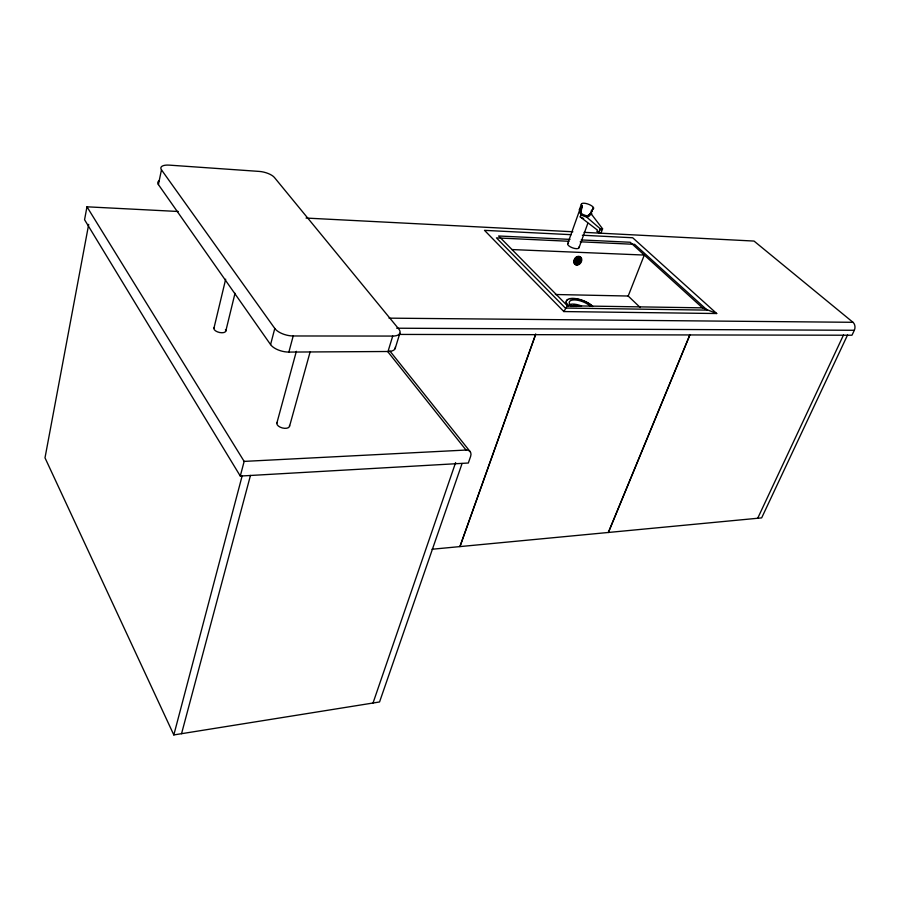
<?xml version="1.0" encoding="UTF-8"?>
<svg xmlns="http://www.w3.org/2000/svg" width="900" height="900" viewBox="0 0 900 900"><rect width="100%" height="100%" fill="white"/><g stroke="black" fill="none" stroke-linecap="round" stroke-linejoin="round"><path stroke-width="1.35" d="M576.585 257.749C577.53 255.971 577.384 259.616 577.305 257.029M577.496 263.183C576.484 265.298 576.18 261.664 577.654 263.16M578.014 260.224C577.226 262.62 578.869 259.38 579.442 262.226M578.329 259.425L578.981 258.727L580.77 259.706M578.599 257.423L578.081 258.097M579.173 259.054L578.183 259.447M578.947 261.81L579.949 261.416M579.803 261.439L579.409 262.069M580.658 259.852L579.791 260.46M588.701 216.27L592.729 209.16A6.491 2.25 19.8 0 0 593.505 207.607L592.009 206.055A6.491 2.25 19.8 0 0 583.954 203.22A6.491 2.25 19.8 0 0 582.053 205.661L580.714 214.031A4.309 1.519 19.8 0 0 584.955 216.518A4.309 1.519 19.8 0 0 588.701 216.27L592.335 210.251A6.491 2.25 19.8 0 1 591.3 210.409M580.613 213.727L581.85 206.91M178.256 211.489L86.974 206.809L84.566 219.735L240.289 476.055L468.326 463.016L470.632 456.368A8.224 5.524 -38.3 0 0 466.043 450.045L387.844 351.754M88.695 224.381L45 457.83L173.824 734.929L379.553 701.966L462.082 463.489M158.4 184.567L161.471 169.83A12.69 4.86 13.6 0 1 169.256 165.127L259.267 171.416A12.071 4.567 15.1 0 1 274.421 177.48L398.745 328.984A13.658 6.143 16.9 0 1 392.715 336.071L388.012 351.495L288.877 352.08A14.299 6.739 14.8 0 1 270.574 344.599L158.4 184.567A12.634 4.939 13.5 0 1 159.064 180.833M213.975 328.05L225.675 279.18M225.765 331.211L235.013 293.287M270.574 344.599L274.793 328.466L161.471 169.83M240.289 476.055L244.148 461.396L86.974 206.809M173.824 734.929L242.145 475.886M181.541 733.702L250.47 475.414M288.877 352.08L293.197 335.97L392.715 336.071M276.874 423.045L296.359 351.315M289.541 426.319L310.072 352.091M395.134 348.626L399.848 333.293M598.061 231.761L600.334 232.695M373.027 703.012L455.625 462.555M579.409 209.689L581.355 204.244M567.619 243.911L579.769 209.801M535.658 334.204L459.934 546.592L535.77 334.204M582.232 205.819L580.106 211.118A6.48 2.272 19.8 0 1 580.365 208.811M580.725 213.165L581.119 212.062L581.107 212.929A4.309 1.508 19.8 0 0 585.349 215.415A4.309 1.508 19.8 0 0 589.095 215.167M591.008 213.626L602.584 228.814L601.087 232.909L598.635 232.785L596.914 231.446L597.409 230.085L580.219 216.889L581.31 213.829M591.806 211.77L593.37 207.428M579.049 247.624L587.824 223.312M598.635 232.785L600.143 228.679L584.752 215.46M577.462 259.132L576.607 259.594M640.215 307.507L628.189 296.032L644.299 255.06L511.999 249.559M608.332 532.474L689.951 334.586M608.423 532.462L690.053 334.586M757.71 518.254L843.525 334.957M847.564 334.969L761.659 517.882L432.045 549.248M584.1 232.346L754.031 241.065L852.986 322.301A5.794 4.331 -88.4 0 1 854.325 330.277L851.996 335.228L399.026 334.429M563.861 311.569L567.349 305.741L702.484 307.856L716.704 313.526L563.861 311.569L484.504 230.355L571.185 234.686M578.014 260.764L577.957 259.965M578.002 261.596L578.869 261.338M578.869 261.405L579.904 261.293M601.335 229.972L599.906 229.86M576.945 256.95L576.945 258.188M577.159 258.683L576.641 259.493M576.023 261.225C575.449 259.043 577.89 261.18 575.764 261.214M580.894 212.951L579.893 213.176L580.421 211.151A6.098 2.137 19.8 0 1 580.039 209.306M577.114 261.416L576.81 262.541L577.226 261.439M578.126 261.619L578.722 260.674M576.641 262.429C578.587 261.405 575.257 261.045 576.686 262.519M578.959 261.945L579.69 262.091L579.78 261.304M576.011 262.406L575.19 263.273L575.966 262.507M579.533 257.186C577.991 258.604 581.355 256.972 578.88 258.041M575.831 257.94L576.158 258.784L575.314 258.615M577.946 258.12L579.735 257.265M579.668 259.245L580.421 258.435M577.946 259.92L577.226 260.854L578.812 260.685M574.605 260.764L575.201 259.808M575.044 261.113L574.436 262.069L575.224 261.304M579.656 259.2C581.018 256.219 579.308 262.733 580.646 259.706M244.148 461.396L466.043 450.045M396.697 328.219L854.325 330.277M389.025 318.15L852.986 322.301M555.345 294.502L628.189 296.032M569.014 241.279L496.463 237.881L565.335 308.059L707.197 310.118L634.601 244.339L580.185 241.796M570.015 239.389L498.634 235.991L567.349 305.741M581.209 239.929L630.202 242.257L702.484 307.856M582.367 235.237L632.689 237.757L716.704 313.526M306.045 218.059L572.873 231.761M600.143 228.679L602.584 228.814M580.815 259.819L579.87 260.471M578.396 259.718L579.116 258.795M577.879 259.875L577.305 260.944M575.336 261.293L574.38 261.27L574.515 262.159M578.644 262.159L577.867 262.294L578.002 263.183M578.756 257.4L577.913 257.366L578.115 258.233M577.125 258.548C578.666 260.741 574.898 258.626 577.508 258.75M575.1 263.25C577.462 263.666 574.301 261.09 575.269 263.363M575.291 259.83C572.929 261.124 576.821 259.47 574.425 260.572M578.475 262.046C576.855 263.149 580.241 262.62 577.834 263.07M574.38 260.719A4.556 3.409 -56.1 0 0 578.846 264.6A4.556 3.409 -56.1 0 0 580.804 257.276A4.556 3.409 -56.1 0 0 574.38 260.719L574.301 260.584M574.358 262.046L575.123 262.091L575.168 261.18M579.206 258.817L578.34 259.56M577.991 258.199L577.755 257.254L578.633 257.186M576.09 257.94L576.326 258.896L575.37 258.874M580.466 258.334L579.442 258.975M580.219 216.889L580.804 217.26A6.098 2.149 19.8 0 0 583.661 218.509M579.049 258.154L578.543 257.164M576.27 258.097L575.483 258.863M389.858 350.978L470.261 451.755M591.413 212.861L591.548 213.041A6.48 2.272 19.8 0 1 588.42 214.718M225.461 329.647A6.109 2.857 13.5 0 1 219.634 332.516A6.109 2.857 13.5 0 1 214.436 327.409M289.53 425.419A6.536 3.375 14.5 0 1 282.364 427.961A6.536 3.375 14.5 0 1 277.324 422.257M395.359 347.006A13.59 6.244 16.8 0 1 388.012 351.495M293.197 335.97A14.389 6.638 14.9 0 1 274.793 328.466M589.489 214.583A6.098 2.137 19.8 0 0 591.188 212.963L590.996 213.502A6.098 2.137 19.8 0 1 590.884 214.627M577.665 256.41A4.556 3.409 -56.1 0 1 581.231 260.303A4.556 3.409 -56.1 0 1 576.079 264.735A4.556 3.409 -56.1 0 1 574.29 259.312M574.931 258.3A4.556 3.409 -56.1 0 1 576.675 256.793M578.925 246.971A6.03 2.239 19.8 0 1 572.321 247.781A6.03 2.239 19.8 0 1 568.53 243.023M590.749 213.784A6.3 1.879 16.1 0 1 590.344 214.166M568.373 306.157A15.154 6.109 20.2 0 1 567.844 299.554M570.004 298.834A15.154 6.109 20.2 0 1 592.594 306.54M568.474 305.899A15.154 6.109 20.2 0 1 572.895 298.373A15.154 6.109 20.2 0 1 592.695 306.281M570.938 305.944A12.094 4.883 20.2 0 1 574.459 299.925A12.094 4.883 20.2 0 1 590.276 306.236M568.969 304.83A12.082 4.905 20.2 0 1 581.569 305.989M571.252 306.529A1.508 0.608 20.1 0 1 571.005 305.392A1.508 0.608 20.1 0 1 573.289 306.382M570.364 306.461A1.508 0.608 20.1 0 1 570.971 305.91A1.508 0.608 20.1 0 1 572.704 306.495M577.429 306.382A1.508 0.608 20.2 0 1 577.867 305.629A1.508 0.608 20.2 0 1 579.847 306.428M574.909 306.473A1.508 0.608 20.1 0 1 573.435 305.303A1.508 0.608 20.1 0 1 575.291 305.325A1.508 0.608 20.1 0 1 576.124 306.484M573.694 306.506A1.508 0.608 20.1 0 1 573.896 305.561A1.508 0.608 20.1 0 1 576.034 306.54M576.675 263.407C577.339 265.298 578.092 261.506 576.675 263.407"/></g></svg>
